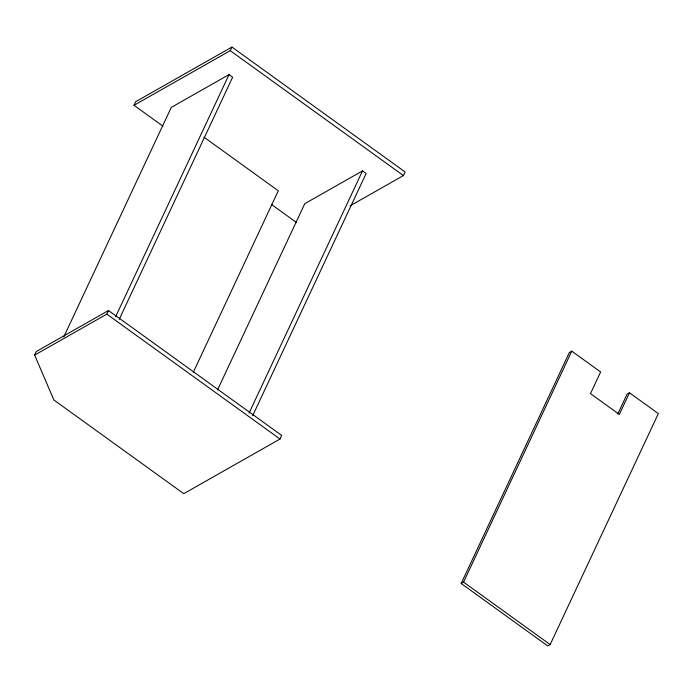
<?xml version="1.0" encoding="UTF-8"?>
<svg xmlns="http://www.w3.org/2000/svg" width="693" height="693" viewBox="0 0 693 693"><rect width="100%" height="100%" fill="white"/><g stroke="black" fill="none" stroke-linecap="round" stroke-linejoin="round"><path stroke-width="1.04" d="M162.864 126.126L134 105.301L135.689 101.698L231.938 47.055L405.102 171.968L403.413 175.572L350.147 205.812M34.65 355.102L36.339 351.49L108.524 310.516L281.687 435.421L279.998 439.033L183.758 493.667L53.881 399.991L34.65 355.102L106.835 314.12L108.524 310.516M63.808 336.841L171.284 107.389L229.036 74.601L232.64 77.209L119.187 319.404M134 105.301L230.249 50.667L231.938 47.055M115.584 316.805L229.036 74.601M193.338 372.193L278.309 190.792L203.976 137.171M217.498 389.977L304.773 203.673L362.517 170.885L366.129 173.493L252.668 415.687M249.064 413.089L362.517 170.885M461.166 583.489L569.36 352.512L571.768 351.152L600.632 371.968L590.488 393.624L619.343 414.44L629.487 392.784L658.35 413.6L550.155 644.577L547.747 645.945L461.166 583.489L463.574 582.12L571.768 351.152M617.818 413.92L627.087 394.152L629.487 392.784M230.249 50.667L403.413 175.572M271.309 204.348L296.673 222.644M106.835 314.12L279.998 439.033M463.574 582.12L550.155 644.577"/></g></svg>
